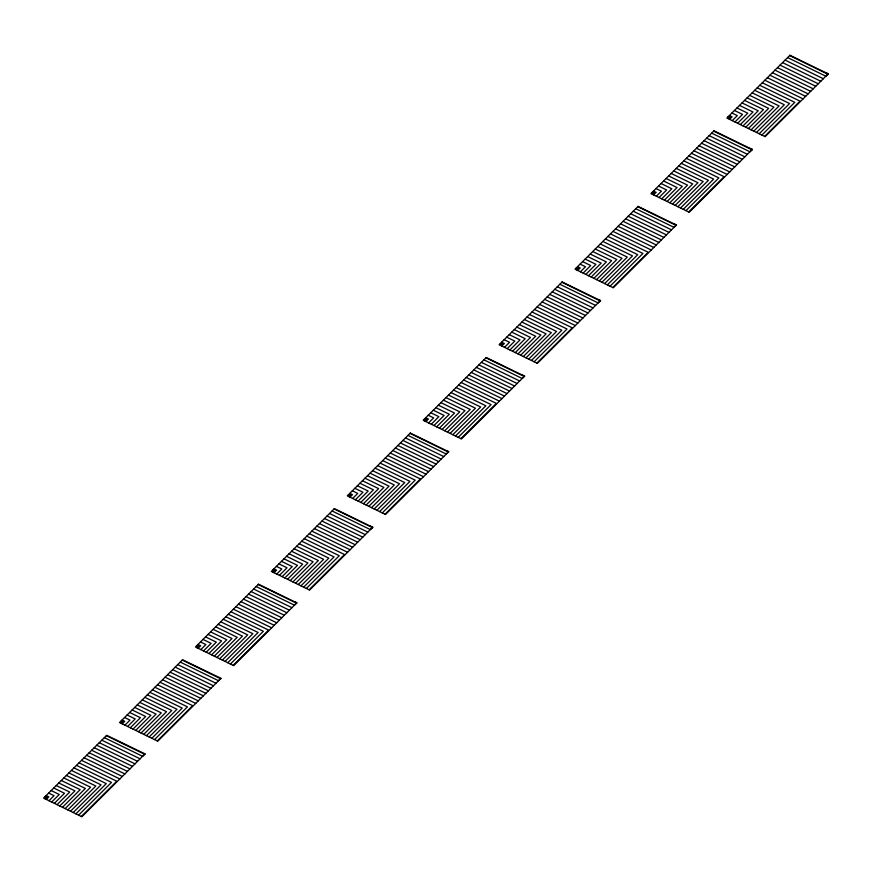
<?xml version="1.0" encoding="UTF-8"?>
<svg xmlns="http://www.w3.org/2000/svg" width="872" height="872" viewBox="0 0 872 872"><rect width="100%" height="100%" fill="white"/><g stroke="black" fill="none" stroke-linecap="round" stroke-linejoin="round"><path stroke-width="1.31" d="M46.292 799.417L48.821 796.899L46.129 795.591M122.211 723.858L124.74 721.329L122.047 720.021M198.129 648.288L200.658 645.771L197.966 644.452M274.048 572.719L276.577 570.201L273.884 568.893M349.966 497.16L352.495 494.642L349.803 493.323M425.885 421.59L428.414 419.072L425.721 417.764M501.803 346.031L504.332 343.514L501.64 342.195M577.722 270.462L580.262 267.944L577.558 266.636M653.64 194.903L656.18 192.385L653.477 191.066M729.559 119.333L732.099 116.815L729.395 115.507M48.985 800.736L54.053 795.689L48.658 793.062M124.903 725.166L129.972 720.13L124.576 717.503M200.822 649.596L205.89 644.561L200.495 641.934M276.74 574.038L281.809 569.002L276.413 566.375M352.659 498.468L357.727 493.432L352.332 490.805M428.577 422.909L433.646 417.873L428.25 415.246M504.496 347.339L509.564 342.304L504.169 339.677M580.425 271.781L585.483 266.745L580.087 264.118M656.344 196.211L661.401 191.175L656.017 188.548M732.262 120.652L737.32 115.605L731.935 112.989M51.688 802.044L59.274 794.49L51.197 790.544M127.606 726.474L135.193 718.92L127.116 714.986M203.525 650.915L211.111 643.362L203.034 639.416M279.443 575.346L287.03 567.792L278.953 563.857M355.362 499.787L362.948 492.233L354.871 488.287M431.28 424.217L438.867 416.663L430.79 412.728M507.199 348.658L514.785 341.094L506.708 337.159M583.117 273.089L590.704 265.535L582.627 261.6M659.036 197.53L666.622 189.965L658.545 186.03M734.954 121.96L742.541 114.406L734.464 110.461M54.38 803.352L64.495 793.28L53.726 788.026M130.299 727.793L140.414 717.721L129.645 712.468M206.217 652.223L216.332 642.152L205.563 636.898M282.136 576.664L292.251 566.582L281.482 561.339M358.054 501.095L368.169 491.023L357.4 485.769M433.973 425.536L444.099 415.454L433.319 410.211M509.891 349.966L520.017 339.895L509.237 334.641M585.81 274.408L595.936 264.325L585.156 259.071M661.728 198.838L671.854 188.766L661.074 183.512M737.647 123.268L747.773 113.197L736.993 107.943M57.072 804.671L69.727 792.07L56.255 785.509M132.991 729.101L145.646 716.512L132.173 709.95M208.909 653.542L221.564 640.942L208.092 634.38M284.828 577.973L297.483 565.383L284.01 558.821M360.746 502.414L373.401 489.813L359.929 483.252M436.665 426.844L449.32 414.255L435.847 407.682M512.583 351.285L525.238 338.685L511.766 332.123M588.502 275.716L601.157 263.126L587.684 256.553M664.42 200.146L677.075 187.556L663.603 180.995M740.339 124.587L752.994 111.987L739.521 105.425M59.765 805.979L74.948 790.871L58.784 782.991M135.683 730.42L150.867 715.302L134.702 707.432M211.602 654.85L226.785 639.743L210.621 631.862M287.52 579.291L302.704 564.173L286.539 556.292M363.439 503.722L378.622 488.614L362.458 480.734M439.357 428.163L454.541 413.045L438.376 405.164M515.276 352.593L530.459 337.475L514.295 329.605M591.194 277.024L606.378 261.916L590.213 254.035M667.113 201.465L682.296 186.346L666.132 178.477M743.031 125.895L758.215 110.788L742.05 102.907M62.457 807.298L80.169 789.661L61.313 780.473M138.376 731.728L156.088 714.103L137.231 704.914M214.294 656.169L232.017 638.533L213.15 629.344M290.213 580.599L307.936 562.974L289.068 553.775M366.131 505.041L383.854 487.404L364.987 478.216M442.05 429.471L459.773 411.835L440.905 402.646M517.968 353.901L535.691 336.276L516.823 327.087M593.887 278.342L611.61 260.706L592.742 251.518M669.805 202.773L687.528 185.147L668.661 175.959M745.724 127.214L763.447 109.578L744.579 100.389M65.138 808.595L85.38 788.452L63.841 777.955M141.057 733.036L161.298 712.882L139.76 702.385M216.975 657.466L237.217 637.323L215.678 626.826M292.894 581.907L313.135 561.753L291.597 551.257M368.812 506.338L389.054 486.184L367.515 475.698M444.731 430.779L464.972 410.625L443.434 400.128M520.649 355.209L540.891 335.055L519.352 324.569M596.568 279.65L616.809 259.496L595.271 249M672.486 204.081L692.728 183.927L671.2 173.441M748.405 128.511L768.646 108.368L747.119 97.871M67.831 809.914L90.601 787.242L66.381 775.437M143.749 734.344L166.53 711.683L142.3 699.867M219.668 658.785L242.449 636.113L218.218 624.308M295.586 583.215L318.367 560.543L294.137 548.739M371.505 507.657L394.286 484.985L370.055 473.18M447.423 432.087L470.204 409.415L445.974 397.61M523.342 356.528L546.123 333.856L521.892 322.051M599.26 280.958L622.041 258.286L597.811 246.482M675.179 205.389L697.96 182.728L673.729 170.912M751.097 129.83L773.878 107.158L749.648 95.353M70.523 811.222L95.833 786.032L68.91 772.919M146.441 735.663L171.751 710.473L144.828 697.349M222.36 660.093L247.67 634.903L220.747 621.791M298.279 584.534L323.588 559.344L296.665 546.221M374.197 508.965L399.507 483.775L372.584 470.662M450.115 433.406L475.425 408.216L448.502 395.092M526.034 357.836L551.344 332.646L524.421 319.523M601.953 282.266L627.262 257.087L600.339 243.964M677.871 206.708L703.181 181.518L676.258 168.394M753.789 131.138L779.099 105.948L752.176 92.835M73.215 812.541L101.054 784.833L71.439 770.401M149.134 736.971L176.972 709.263L147.357 694.831M225.052 661.412L252.891 633.704L223.276 619.273M300.971 585.842L328.809 558.135L299.194 543.703M376.889 510.284L404.728 482.576L375.113 468.144M452.808 434.714L480.646 407.006L451.031 392.574M528.726 359.144L556.565 331.436L526.95 317.005M604.645 283.585L632.483 255.878L602.868 241.446M680.574 208.016L708.402 180.308L678.787 165.876M756.493 132.457L784.32 104.749L754.705 90.317M75.919 813.849L106.286 783.623L73.967 767.883M151.837 738.29L182.204 708.064L149.886 692.313M227.756 662.72L258.123 632.494L225.804 616.755M303.674 587.15L334.041 556.925L301.723 541.185M379.593 511.592L409.96 481.366L377.641 465.615M455.511 436.022L485.878 405.796L453.56 390.057M531.43 360.463L561.797 330.237L529.478 314.487M607.348 284.893L637.715 254.668L605.397 238.928M683.267 209.335L713.634 179.109L681.315 163.358M759.185 133.765L789.552 103.539L757.234 87.8M78.611 815.167L111.507 782.413L76.496 765.365M154.529 739.598L187.425 706.854L152.415 689.796M230.448 664.028L263.344 631.284L228.333 614.226M306.366 588.469L339.263 555.726L304.252 538.667M382.285 512.9L415.181 480.156L380.17 463.097M458.203 437.341L491.1 404.597L456.089 387.539M534.122 361.771L567.018 329.027L532.007 311.969M610.04 286.212L642.937 253.469L607.926 236.41M685.959 210.643L718.855 177.899L683.844 160.84M761.877 135.084L794.774 102.34L759.763 85.282M294.551 601.767L296.971 602.803L294.736 604.863M370.469 526.208L372.889 527.233L370.655 529.304M446.388 450.639L448.808 451.674L446.573 453.734M522.306 375.08L524.726 376.105L522.492 378.165M598.225 299.51L600.644 300.546L598.41 302.606M674.143 223.951L676.563 224.976L674.329 227.036M750.062 148.382L752.482 149.406L750.247 151.477M825.98 72.823L828.4 73.848L826.166 75.908M81.325 816.486L116.75 781.225L79.025 762.837M157.243 740.917L192.668 705.655L154.944 687.278M233.162 665.358L268.587 630.096L230.862 611.708M309.08 589.788L344.505 554.527L306.781 536.149M384.999 514.229L420.424 478.957L382.699 460.58M460.917 438.66L496.342 403.398L458.618 385.021M536.836 363.101L572.261 327.828L534.536 309.451M612.754 287.531L648.179 252.27L610.454 233.892M688.673 211.961L724.098 176.7L686.384 158.323M764.591 136.403L800.016 101.141L762.302 82.764M144.926 753.975L81.859 816.748L43.6 798.109L106.667 735.336L145.134 753.931L142.899 755.991M220.845 678.416L157.778 741.178L119.519 722.539L182.586 659.766L221.052 678.362L218.818 680.433M789.629 55.557L827.888 74.196M787.601 57.574L825.86 76.213M785.073 60.092L823.332 78.731M782.544 62.61L820.803 81.249M780.015 65.127L818.274 83.766M777.486 67.645L815.745 86.284M774.946 70.163L813.205 88.802M772.418 72.681L810.677 91.32M769.889 75.199L808.148 93.849M767.36 77.717L805.619 96.367M764.831 80.235L803.09 98.885M713.71 131.116L751.969 149.766M711.683 133.133L749.942 151.782M709.154 135.651L747.413 154.3M706.625 138.168L744.884 156.818M704.096 140.686L742.355 159.336M701.568 143.215L739.827 161.854M699.028 145.733L737.287 164.372M696.499 148.251L734.758 166.89M693.97 150.769L732.229 169.408M691.442 153.287L729.701 171.926M688.913 155.805L727.172 174.444M637.792 206.686L676.051 225.325M635.764 208.702L674.023 227.341M633.236 211.22L671.495 229.859M630.707 213.738L668.966 232.377M628.178 216.256L666.437 234.895M625.638 218.774L663.908 237.413M623.109 221.292L661.368 239.931M620.581 223.81L658.84 242.46M618.052 226.328L656.311 244.978M615.523 228.846L653.782 247.495M612.994 231.374L651.253 250.013M561.873 282.245L600.132 300.895M559.846 284.261L598.105 302.911M557.317 286.779L595.576 305.429M554.788 289.297L593.047 307.947M552.259 291.826L590.518 310.465M549.72 294.344L587.979 312.983M547.191 296.862L585.45 315.5M544.662 299.379L582.921 318.018M542.133 301.897L580.392 320.536M539.605 304.415L577.864 323.054M537.076 306.933L575.335 325.572M485.955 357.814L524.214 376.453M483.927 359.831L522.186 378.47M481.399 362.349L519.658 380.988M478.87 364.867L517.129 383.506M476.341 367.385L514.6 386.024M473.801 369.902L512.06 388.541M471.272 372.42L509.531 391.07M468.744 374.938L507.003 393.588M466.215 377.456L504.474 396.106M463.686 379.985L501.945 398.624M461.157 382.503L499.416 401.142M410.036 433.384L448.295 452.023M408.009 435.39L446.268 454.04M405.48 437.908L443.739 456.557M402.951 440.436L441.21 459.075M400.422 442.954L438.681 461.593M397.883 445.472L436.142 464.111M395.354 447.99L433.613 466.629M392.825 450.508L431.084 469.147M390.296 453.026L428.555 471.665M387.768 455.544L426.027 474.183M385.239 458.062L423.498 476.701M334.118 508.943L372.377 527.582M332.09 510.959L370.349 529.598M329.562 513.477L367.821 532.116M327.033 515.995L365.292 534.634M324.504 518.513L362.763 537.163M321.964 521.031L360.223 539.681M319.435 523.549L357.694 542.199M316.907 526.067L355.166 544.717M314.378 528.596L352.637 547.235M311.849 531.113L350.108 549.752M309.32 533.631L347.579 552.27M258.199 584.513L296.458 603.152M256.172 586.529L294.431 605.168M253.643 589.047L291.902 607.686M251.114 591.565L289.373 610.204M248.585 594.083L286.844 612.722M246.046 596.601L284.305 615.24M243.517 599.119L281.776 617.758M240.988 601.636L279.247 620.275M238.459 604.154L276.718 622.793M235.93 606.672L274.19 625.311M233.402 609.19L271.661 627.84M182.281 660.071L220.54 678.71M180.253 662.088L218.512 680.727M177.725 664.606L215.984 683.245M175.196 667.124L213.455 685.774M172.667 669.642L210.926 688.291M170.127 672.159L208.386 690.809M167.598 674.677L205.857 693.327M165.07 677.206L203.329 695.845M162.541 679.724L200.8 698.363M160.012 682.242L198.271 700.881M157.483 684.76L195.742 703.399M106.362 735.641L144.621 754.28M104.335 737.658L142.594 756.297M101.806 740.175L140.065 758.814M99.277 742.693L137.536 761.332M96.748 745.211L135.007 763.85M94.209 747.729L132.468 766.368M91.68 750.247L129.939 768.886M89.151 752.765L127.41 771.404M86.622 755.283L124.881 773.922M84.094 757.801L122.353 776.451M81.565 760.319L119.824 778.969M728.131 116.761L728.164 117.382L730.409 116.859L728.218 118.679M652.212 192.331L652.245 192.952L654.491 192.429L652.3 194.238M576.294 267.889L576.327 268.511L578.561 267.998L576.381 269.808M500.375 343.459L500.408 344.08L502.643 343.557L500.463 345.377M424.457 419.018L424.49 419.639L426.724 419.127L424.544 420.936M348.538 494.588L348.571 495.209L350.806 494.686L348.626 496.506M272.62 570.146L272.653 570.768L274.887 570.255L272.707 572.065M196.701 645.716L196.734 646.337L198.969 645.814L196.789 647.634M120.783 721.286L120.816 721.896L123.05 721.384L120.87 723.193M44.864 796.845L44.897 797.466L47.132 796.943L47.164 797.629L44.919 798.142L44.952 798.763M258.504 584.207L195.437 646.98L233.696 665.619L296.763 602.846L258.504 584.207M334.423 508.638L271.356 571.411L309.615 590.05L372.682 527.288L334.423 508.638M410.341 433.079L347.274 495.841L385.533 514.491L448.6 451.718L410.341 433.079M486.26 357.509L423.193 420.282L461.452 438.921L524.519 376.159L486.26 357.509M562.178 281.95L499.111 344.713L537.37 363.362L600.437 300.589L562.178 281.95M638.097 206.381L575.029 269.154L613.288 287.793L676.356 225.02L638.097 206.381M714.015 130.822L650.948 193.584L689.207 212.234L752.274 149.461L714.015 130.822M789.934 55.252L726.867 118.025L765.126 136.664L828.193 73.891L789.934 55.252"/></g></svg>
